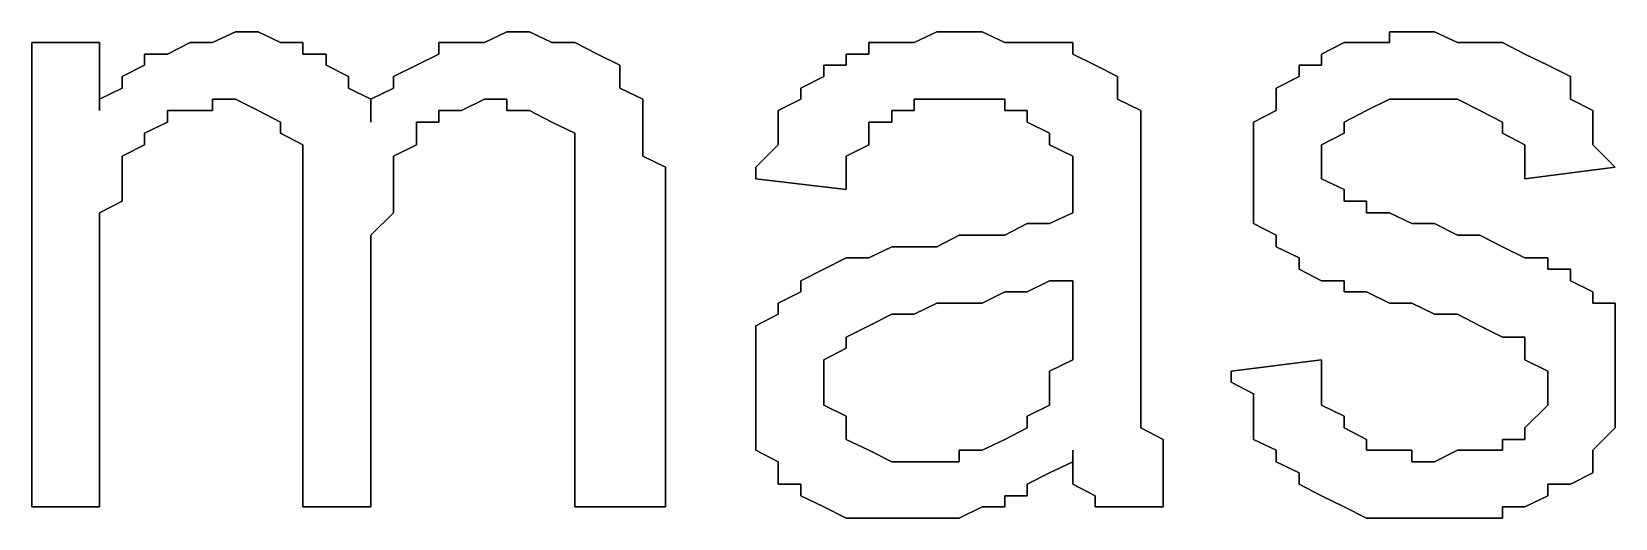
# Model space of a CAD drawing. Header units: metres. Extents: x 2.9 to 42.8, y 1.7 to 28.7.
# Drawn here: x 41.5925 to 41.8394, y 24.765 to 24.8408 of the extents above; entities that cross this region are included whole.
import ezdxf

# ---------------------------------------------------------------- set-up
doc = ezdxf.new("R2010")
doc.units = ezdxf.units.M
doc.layers.add('GRIS', color=8, linetype='Continuous')

msp = doc.modelspace()

# ---------------------------------------------------------------- linework, layer by layer
at = {"layer": 'GRIS', "lineweight": -3}
for points in [[(41.6243, 24.8408), (41.6207, 24.8391), (41.6243, 24.8408)], [(41.6278, 24.8408), (41.6243, 24.8408), (41.6278, 24.8408)], [(41.6313, 24.8391), (41.6278, 24.8408), (41.6313, 24.8391)], [(41.6666, 24.8408), (41.6631, 24.8391), (41.6666, 24.8408)], [(41.6701, 24.8408), (41.6666, 24.8408), (41.6701, 24.8408)], [(41.6736, 24.8391), (41.6701, 24.8408), (41.6736, 24.8391)], [(41.7336, 24.8408), (41.7301, 24.8391), (41.7336, 24.8408)], [(41.7371, 24.8408), (41.7336, 24.8408), (41.7371, 24.8408)], [(41.7407, 24.8408), (41.7371, 24.8408), (41.7407, 24.8408)], [(41.7442, 24.8391), (41.7407, 24.8408), (41.7442, 24.8391)], [(41.8077, 24.8408), (41.8042, 24.8408), (41.8077, 24.8408)], [(41.8042, 24.8408), (41.8042, 24.8391), (41.8042, 24.8408)], [(41.8112, 24.8408), (41.8077, 24.8408), (41.8112, 24.8408)], [(41.8148, 24.8391), (41.8112, 24.8408), (41.8148, 24.8391)], [(41.6031, 24.8391), (41.5925, 24.8391), (41.6031, 24.8391)], [(41.5925, 24.8391), (41.5925, 24.7668), (41.5925, 24.8391)], [(41.6031, 24.8285), (41.6031, 24.8391), (41.6031, 24.8285)], [(41.6172, 24.8391), (41.6137, 24.8373), (41.6172, 24.8391)], [(41.6207, 24.8391), (41.6172, 24.8391), (41.6207, 24.8391)], [(41.6348, 24.8391), (41.6313, 24.8391), (41.6348, 24.8391)], [(41.6348, 24.8373), (41.6348, 24.8391), (41.6348, 24.8373)], [(41.6595, 24.8391), (41.656, 24.8391), (41.6595, 24.8391)], [(41.656, 24.8391), (41.656, 24.8373), (41.656, 24.8391)], [(41.6631, 24.8391), (41.6595, 24.8391), (41.6631, 24.8391)], [(41.6772, 24.8391), (41.6736, 24.8391), (41.6772, 24.8391)], [(41.6807, 24.8373), (41.6772, 24.8391), (41.6807, 24.8373)], [(41.7266, 24.8391), (41.723, 24.8391), (41.7266, 24.8391)], [(41.723, 24.8391), (41.723, 24.8373), (41.723, 24.8391)], [(41.7301, 24.8391), (41.7266, 24.8391), (41.7301, 24.8391)], [(41.7477, 24.8391), (41.7442, 24.8391), (41.7477, 24.8391)], [(41.7512, 24.8391), (41.7477, 24.8391), (41.7512, 24.8391)], [(41.7548, 24.8391), (41.7512, 24.8391), (41.7548, 24.8391)], [(41.7548, 24.8373), (41.7548, 24.8391), (41.7548, 24.8373)], [(41.7971, 24.8391), (41.7936, 24.8373), (41.7971, 24.8391)], [(41.8006, 24.8391), (41.7971, 24.8391), (41.8006, 24.8391)], [(41.8042, 24.8391), (41.8006, 24.8391), (41.8042, 24.8391)], [(41.8183, 24.8391), (41.8148, 24.8391), (41.8183, 24.8391)], [(41.8218, 24.8391), (41.8183, 24.8391), (41.8218, 24.8391)], [(41.8253, 24.8373), (41.8218, 24.8391), (41.8253, 24.8373)], [(41.6137, 24.8373), (41.6101, 24.8373), (41.6137, 24.8373)], [(41.6101, 24.8373), (41.6101, 24.8356), (41.6101, 24.8373)], [(41.6384, 24.8373), (41.6348, 24.8373), (41.6384, 24.8373)], [(41.6384, 24.8356), (41.6384, 24.8373), (41.6384, 24.8356)], [(41.656, 24.8373), (41.6525, 24.8356), (41.656, 24.8373)], [(41.6842, 24.8356), (41.6807, 24.8373), (41.6842, 24.8356)], [(41.723, 24.8373), (41.7195, 24.8373), (41.723, 24.8373)], [(41.7195, 24.8373), (41.7195, 24.8356), (41.7195, 24.8373)], [(41.7583, 24.8356), (41.7548, 24.8373), (41.7583, 24.8356)], [(41.7936, 24.8373), (41.7936, 24.8356), (41.7936, 24.8373)], [(41.8289, 24.8356), (41.8253, 24.8373), (41.8289, 24.8356)], [(41.6101, 24.8356), (41.6066, 24.8338), (41.6101, 24.8356)], [(41.6066, 24.8338), (41.6066, 24.832), (41.6066, 24.8338)], [(41.6419, 24.8338), (41.6384, 24.8356), (41.6419, 24.8338)], [(41.6419, 24.832), (41.6419, 24.8338), (41.6419, 24.832)], [(41.6525, 24.8356), (41.6489, 24.8338), (41.6525, 24.8356)], [(41.6489, 24.8338), (41.6489, 24.832), (41.6489, 24.8338)], [(41.6842, 24.8338), (41.6842, 24.8356), (41.6842, 24.8338)], [(41.6842, 24.832), (41.6842, 24.8338), (41.6842, 24.832)], [(41.716, 24.8338), (41.7124, 24.832), (41.716, 24.8338)], [(41.7195, 24.8356), (41.716, 24.8356), (41.7195, 24.8356)], [(41.716, 24.8356), (41.716, 24.8338), (41.716, 24.8356)], [(41.7618, 24.8338), (41.7583, 24.8356), (41.7618, 24.8338)], [(41.7618, 24.832), (41.7618, 24.8338), (41.7618, 24.832)], [(41.7901, 24.8338), (41.7865, 24.832), (41.7901, 24.8338)], [(41.7936, 24.8356), (41.7901, 24.8356), (41.7936, 24.8356)], [(41.7901, 24.8356), (41.7901, 24.8338), (41.7901, 24.8356)], [(41.8324, 24.8338), (41.8289, 24.8356), (41.8324, 24.8338)], [(41.8324, 24.832), (41.8324, 24.8338), (41.8324, 24.832)], [(41.6066, 24.832), (41.6031, 24.8303), (41.6066, 24.832)], [(41.6454, 24.8303), (41.6419, 24.832), (41.6454, 24.8303)], [(41.6489, 24.832), (41.6454, 24.8303), (41.6489, 24.832)], [(41.6878, 24.8303), (41.6842, 24.832), (41.6878, 24.8303)], [(41.7124, 24.832), (41.7124, 24.8303), (41.7124, 24.832)], [(41.7618, 24.8303), (41.7618, 24.832), (41.7618, 24.8303)], [(41.7865, 24.832), (41.7865, 24.8303), (41.7865, 24.832)], [(41.8324, 24.8303), (41.8324, 24.832), (41.8324, 24.8303)], [(41.6031, 24.8303), (41.6031, 24.8285), (41.6031, 24.8303)], [(41.6137, 24.8267), (41.6137, 24.8285), (41.6137, 24.8267)], [(41.6137, 24.8285), (41.6172, 24.8285), (41.6137, 24.8285)], [(41.6172, 24.8285), (41.6207, 24.8285), (41.6172, 24.8285)], [(41.6207, 24.8285), (41.6207, 24.8303), (41.6207, 24.8285)], [(41.6207, 24.8303), (41.6243, 24.8303), (41.6207, 24.8303)], [(41.6243, 24.8303), (41.6278, 24.8285), (41.6243, 24.8303)], [(41.6278, 24.8285), (41.6313, 24.8267), (41.6278, 24.8285)], [(41.6454, 24.8303), (41.6454, 24.8267), (41.6454, 24.8303)], [(41.6454, 24.8267), (41.6454, 24.8303), (41.6454, 24.8267)], [(41.656, 24.8267), (41.656, 24.8285), (41.656, 24.8267)], [(41.656, 24.8285), (41.6595, 24.8285), (41.656, 24.8285)], [(41.6595, 24.8285), (41.6631, 24.8303), (41.6595, 24.8285)], [(41.6631, 24.8303), (41.6666, 24.8303), (41.6631, 24.8303)], [(41.6666, 24.8303), (41.6666, 24.8285), (41.6666, 24.8303)], [(41.6666, 24.8285), (41.6701, 24.8285), (41.6666, 24.8285)], [(41.6701, 24.8285), (41.6736, 24.8267), (41.6701, 24.8285)], [(41.6878, 24.8285), (41.6878, 24.8303), (41.6878, 24.8285)], [(41.6878, 24.8267), (41.6878, 24.8285), (41.6878, 24.8267)], [(41.7124, 24.8303), (41.7089, 24.8285), (41.7124, 24.8303)], [(41.7089, 24.8285), (41.7089, 24.8267), (41.7089, 24.8285)], [(41.7266, 24.8267), (41.7266, 24.8285), (41.7266, 24.8267)], [(41.7266, 24.8285), (41.7301, 24.8285), (41.7266, 24.8285)], [(41.7301, 24.8285), (41.7301, 24.8303), (41.7301, 24.8285)], [(41.7301, 24.8303), (41.7336, 24.8303), (41.7301, 24.8303)], [(41.7336, 24.8303), (41.7371, 24.8303), (41.7336, 24.8303)], [(41.7371, 24.8303), (41.7407, 24.8303), (41.7371, 24.8303)], [(41.7407, 24.8303), (41.7442, 24.8303), (41.7407, 24.8303)], [(41.7442, 24.8303), (41.7442, 24.8285), (41.7442, 24.8303)], [(41.7442, 24.8285), (41.7477, 24.8285), (41.7442, 24.8285)], [(41.7477, 24.8285), (41.7477, 24.8267), (41.7477, 24.8285)], [(41.7654, 24.8285), (41.7618, 24.8303), (41.7654, 24.8285)], [(41.7654, 24.8267), (41.7654, 24.8285), (41.7654, 24.8267)], [(41.7865, 24.8285), (41.783, 24.8267), (41.7865, 24.8285)], [(41.7865, 24.8303), (41.7865, 24.8285), (41.7865, 24.8303)], [(41.7971, 24.8267), (41.8006, 24.8285), (41.7971, 24.8267)], [(41.8006, 24.8285), (41.8042, 24.8303), (41.8006, 24.8285)], [(41.8042, 24.8303), (41.8077, 24.8303), (41.8042, 24.8303)], [(41.8077, 24.8303), (41.8112, 24.8303), (41.8077, 24.8303)], [(41.8112, 24.8303), (41.8148, 24.8303), (41.8112, 24.8303)], [(41.8148, 24.8303), (41.8183, 24.8285), (41.8148, 24.8303)], [(41.8183, 24.8285), (41.8218, 24.8267), (41.8183, 24.8285)], [(41.8359, 24.8285), (41.8324, 24.8303), (41.8359, 24.8285)], [(41.8359, 24.8267), (41.8359, 24.8285), (41.8359, 24.8267)], [(41.6101, 24.825), (41.6137, 24.8267), (41.6101, 24.825)], [(41.6313, 24.8267), (41.6313, 24.825), (41.6313, 24.8267)], [(41.6525, 24.825), (41.6525, 24.8267), (41.6525, 24.825)], [(41.6525, 24.8267), (41.656, 24.8267), (41.6525, 24.8267)], [(41.6736, 24.8267), (41.6772, 24.825), (41.6736, 24.8267)], [(41.6878, 24.825), (41.6878, 24.8267), (41.6878, 24.825)], [(41.7089, 24.8267), (41.7089, 24.825), (41.7089, 24.8267)], [(41.723, 24.825), (41.723, 24.8267), (41.723, 24.825)], [(41.723, 24.8267), (41.7266, 24.8267), (41.723, 24.8267)], [(41.7477, 24.8267), (41.7512, 24.825), (41.7477, 24.8267)], [(41.7654, 24.825), (41.7654, 24.8267), (41.7654, 24.825)], [(41.783, 24.8267), (41.783, 24.8232), (41.783, 24.8267)], [(41.7971, 24.825), (41.7971, 24.8267), (41.7971, 24.825)], [(41.8218, 24.8267), (41.8218, 24.825), (41.8218, 24.8267)], [(41.8359, 24.825), (41.8359, 24.8267), (41.8359, 24.825)], [(41.6101, 24.8232), (41.6101, 24.825), (41.6101, 24.8232)], [(41.6313, 24.825), (41.6348, 24.8232), (41.6313, 24.825)], [(41.6525, 24.8232), (41.6525, 24.825), (41.6525, 24.8232)], [(41.6772, 24.825), (41.6772, 24.8232), (41.6772, 24.825)], [(41.6878, 24.8214), (41.6878, 24.825), (41.6878, 24.8214)], [(41.7089, 24.825), (41.7089, 24.8232), (41.7089, 24.825)], [(41.723, 24.8232), (41.723, 24.825), (41.723, 24.8232)], [(41.7512, 24.825), (41.7512, 24.8232), (41.7512, 24.825)], [(41.7654, 24.8232), (41.7654, 24.825), (41.7654, 24.8232)], [(41.7936, 24.8232), (41.7971, 24.825), (41.7936, 24.8232)], [(41.8218, 24.825), (41.8253, 24.8232), (41.8218, 24.825)], [(41.8359, 24.8232), (41.8359, 24.825), (41.8359, 24.8232)], [(41.6066, 24.8214), (41.6101, 24.8232), (41.6066, 24.8214)], [(41.6066, 24.8197), (41.6066, 24.8214), (41.6066, 24.8197)], [(41.6348, 24.8232), (41.6348, 24.8214), (41.6348, 24.8232)], [(41.6348, 24.8214), (41.6348, 24.8179), (41.6348, 24.8214)], [(41.6489, 24.8214), (41.6525, 24.8232), (41.6489, 24.8214)], [(41.6489, 24.8197), (41.6489, 24.8214), (41.6489, 24.8197)], [(41.6772, 24.8232), (41.6772, 24.8214), (41.6772, 24.8232)], [(41.6772, 24.8214), (41.6772, 24.8197), (41.6772, 24.8214)], [(41.6913, 24.8197), (41.6878, 24.8214), (41.6913, 24.8197)], [(41.7089, 24.8232), (41.7054, 24.8197), (41.7089, 24.8232)], [(41.7195, 24.8214), (41.723, 24.8232), (41.7195, 24.8214)], [(41.7195, 24.8197), (41.7195, 24.8214), (41.7195, 24.8197)], [(41.7512, 24.8232), (41.7548, 24.8214), (41.7512, 24.8232)], [(41.7548, 24.8214), (41.7548, 24.8179), (41.7548, 24.8214)], [(41.7654, 24.8197), (41.7654, 24.8232), (41.7654, 24.8197)], [(41.783, 24.8232), (41.783, 24.8214), (41.783, 24.8232)], [(41.783, 24.8214), (41.783, 24.8197), (41.783, 24.8214)], [(41.7936, 24.8214), (41.7936, 24.8232), (41.7936, 24.8214)], [(41.7936, 24.8179), (41.7936, 24.8214), (41.7936, 24.8179)], [(41.8253, 24.8232), (41.8253, 24.8214), (41.8253, 24.8232)], [(41.8253, 24.8214), (41.8253, 24.8179), (41.8253, 24.8214)], [(41.8394, 24.8197), (41.8359, 24.8232), (41.8394, 24.8197)], [(41.6066, 24.8179), (41.6066, 24.8197), (41.6066, 24.8179)], [(41.6489, 24.8179), (41.6489, 24.8197), (41.6489, 24.8179)], [(41.6772, 24.8197), (41.6772, 24.8179), (41.6772, 24.8197)], [(41.6913, 24.8162), (41.6913, 24.8197), (41.6913, 24.8162)], [(41.7054, 24.8197), (41.7054, 24.8179), (41.7054, 24.8197)], [(41.7195, 24.8179), (41.7195, 24.8197), (41.7195, 24.8179)], [(41.7654, 24.8179), (41.7654, 24.8197), (41.7654, 24.8179)], [(41.783, 24.8197), (41.783, 24.8179), (41.783, 24.8197)], [(41.8253, 24.8179), (41.8394, 24.8197), (41.8253, 24.8179)], [(41.6066, 24.8144), (41.6066, 24.8179), (41.6066, 24.8144)], [(41.6348, 24.8179), (41.6348, 24.8162), (41.6348, 24.8179)], [(41.6348, 24.8162), (41.6348, 24.8126), (41.6348, 24.8162)], [(41.6489, 24.8144), (41.6489, 24.8179), (41.6489, 24.8144)], [(41.6772, 24.8179), (41.6772, 24.8144), (41.6772, 24.8179)], [(41.6913, 24.7668), (41.6913, 24.8162), (41.6913, 24.7668)], [(41.7054, 24.8179), (41.7195, 24.8162), (41.7054, 24.8179)], [(41.7195, 24.8162), (41.7195, 24.8179), (41.7195, 24.8162)], [(41.7548, 24.8179), (41.7548, 24.8162), (41.7548, 24.8179)], [(41.7548, 24.8162), (41.7548, 24.8144), (41.7548, 24.8162)], [(41.7654, 24.8144), (41.7654, 24.8179), (41.7654, 24.8144)], [(41.783, 24.8179), (41.783, 24.8162), (41.783, 24.8179)], [(41.783, 24.8162), (41.783, 24.8144), (41.783, 24.8162)], [(41.7971, 24.8162), (41.7936, 24.8179), (41.7971, 24.8162)], [(41.7971, 24.8144), (41.7971, 24.8162), (41.7971, 24.8144)], [(41.6031, 24.8126), (41.6066, 24.8144), (41.6031, 24.8126)], [(41.6489, 24.8126), (41.6489, 24.8144), (41.6489, 24.8126)], [(41.6772, 24.8144), (41.6772, 24.8126), (41.6772, 24.8144)], [(41.7548, 24.8144), (41.7548, 24.8126), (41.7548, 24.8144)], [(41.7654, 24.8126), (41.7654, 24.8144), (41.7654, 24.8126)], [(41.783, 24.8144), (41.783, 24.8109), (41.783, 24.8144)], [(41.8006, 24.8144), (41.7971, 24.8144), (41.8006, 24.8144)], [(41.8006, 24.8126), (41.8006, 24.8144), (41.8006, 24.8126)], [(41.6031, 24.8109), (41.6031, 24.8126), (41.6031, 24.8109)], [(41.6348, 24.8126), (41.6348, 24.7668), (41.6348, 24.8126)], [(41.6454, 24.8091), (41.6489, 24.8126), (41.6454, 24.8091)], [(41.6772, 24.8126), (41.6772, 24.7668), (41.6772, 24.8126)], [(41.7548, 24.8126), (41.7512, 24.8109), (41.7548, 24.8126)], [(41.7654, 24.7968), (41.7654, 24.8126), (41.7654, 24.7968)], [(41.8042, 24.8126), (41.8006, 24.8126), (41.8042, 24.8126)], [(41.8077, 24.8109), (41.8042, 24.8126), (41.8077, 24.8109)], [(41.6031, 24.8073), (41.6031, 24.8109), (41.6031, 24.8073)], [(41.6454, 24.8073), (41.6454, 24.8091), (41.6454, 24.8073)], [(41.7371, 24.8091), (41.7336, 24.8073), (41.7371, 24.8091)], [(41.7407, 24.8091), (41.7371, 24.8091), (41.7407, 24.8091)], [(41.7442, 24.8091), (41.7407, 24.8091), (41.7442, 24.8091)], [(41.7477, 24.8109), (41.7442, 24.8091), (41.7477, 24.8109)], [(41.7512, 24.8109), (41.7477, 24.8109), (41.7512, 24.8109)], [(41.783, 24.8109), (41.7865, 24.8091), (41.783, 24.8109)], [(41.7865, 24.8091), (41.7865, 24.8073), (41.7865, 24.8091)], [(41.8112, 24.8109), (41.8077, 24.8109), (41.8112, 24.8109)], [(41.8148, 24.8091), (41.8112, 24.8109), (41.8148, 24.8091)], [(41.8183, 24.8091), (41.8148, 24.8091), (41.8183, 24.8091)], [(41.8218, 24.8073), (41.8183, 24.8091), (41.8218, 24.8073)], [(41.6031, 24.8056), (41.6031, 24.8073), (41.6031, 24.8056)], [(41.6454, 24.7668), (41.6454, 24.8073), (41.6454, 24.7668)], [(41.7266, 24.8073), (41.723, 24.8056), (41.7266, 24.8073)], [(41.7301, 24.8073), (41.7266, 24.8073), (41.7301, 24.8073)], [(41.7336, 24.8073), (41.7301, 24.8073), (41.7336, 24.8073)], [(41.7865, 24.8073), (41.7901, 24.8056), (41.7865, 24.8073)], [(41.8253, 24.8056), (41.8218, 24.8073), (41.8253, 24.8056)], [(41.6031, 24.8038), (41.6031, 24.8056), (41.6031, 24.8038)], [(41.6031, 24.7668), (41.6031, 24.8038), (41.6031, 24.7668)], [(41.716, 24.8038), (41.7124, 24.802), (41.716, 24.8038)], [(41.7195, 24.8056), (41.716, 24.8038), (41.7195, 24.8056)], [(41.723, 24.8056), (41.7195, 24.8056), (41.723, 24.8056)], [(41.7901, 24.8056), (41.7901, 24.8038), (41.7901, 24.8056)], [(41.7901, 24.8038), (41.7936, 24.802), (41.7901, 24.8038)], [(41.8289, 24.8056), (41.8253, 24.8056), (41.8289, 24.8056)], [(41.8289, 24.8038), (41.8289, 24.8056), (41.8289, 24.8038)], [(41.8324, 24.8038), (41.8289, 24.8038), (41.8324, 24.8038)], [(41.8324, 24.802), (41.8324, 24.8038), (41.8324, 24.802)], [(41.7124, 24.802), (41.7124, 24.8003), (41.7124, 24.802)], [(41.7477, 24.8003), (41.7512, 24.802), (41.7477, 24.8003)], [(41.7512, 24.802), (41.7548, 24.802), (41.7512, 24.802)], [(41.7548, 24.802), (41.7548, 24.7985), (41.7548, 24.802)], [(41.7936, 24.802), (41.7971, 24.802), (41.7936, 24.802)], [(41.7971, 24.802), (41.7971, 24.8003), (41.7971, 24.802)], [(41.8359, 24.8003), (41.8324, 24.802), (41.8359, 24.8003)], [(41.7124, 24.8003), (41.7089, 24.7985), (41.7124, 24.8003)], [(41.7407, 24.7985), (41.7442, 24.8003), (41.7407, 24.7985)], [(41.7442, 24.8003), (41.7477, 24.8003), (41.7442, 24.8003)], [(41.7971, 24.8003), (41.8006, 24.8003), (41.7971, 24.8003)], [(41.8006, 24.8003), (41.8042, 24.7985), (41.8006, 24.8003)], [(41.8359, 24.7985), (41.8359, 24.8003), (41.8359, 24.7985)], [(41.7089, 24.7968), (41.7054, 24.795), (41.7089, 24.7968)], [(41.7089, 24.7985), (41.7089, 24.7968), (41.7089, 24.7985)], [(41.723, 24.795), (41.7266, 24.7968), (41.723, 24.795)], [(41.7266, 24.7968), (41.7301, 24.7968), (41.7266, 24.7968)], [(41.7301, 24.7968), (41.7336, 24.7985), (41.7301, 24.7968)], [(41.7336, 24.7985), (41.7371, 24.7985), (41.7336, 24.7985)], [(41.7371, 24.7985), (41.7407, 24.7985), (41.7371, 24.7985)], [(41.7548, 24.7985), (41.7548, 24.7968), (41.7548, 24.7985)], [(41.7548, 24.7968), (41.7548, 24.795), (41.7548, 24.7968)], [(41.7654, 24.7932), (41.7654, 24.7968), (41.7654, 24.7932)], [(41.8042, 24.7985), (41.8077, 24.7985), (41.8042, 24.7985)], [(41.8077, 24.7985), (41.8112, 24.7968), (41.8077, 24.7985)], [(41.8112, 24.7968), (41.8148, 24.7968), (41.8112, 24.7968)], [(41.8148, 24.7968), (41.8183, 24.795), (41.8148, 24.7968)], [(41.8394, 24.7985), (41.8359, 24.7985), (41.8394, 24.7985)], [(41.8394, 24.7968), (41.8394, 24.7985), (41.8394, 24.7968)], [(41.8394, 24.7932), (41.8394, 24.7968), (41.8394, 24.7932)], [(41.7054, 24.795), (41.7054, 24.7915), (41.7054, 24.795)], [(41.7195, 24.7932), (41.723, 24.795), (41.7195, 24.7932)], [(41.7548, 24.795), (41.7548, 24.7915), (41.7548, 24.795)], [(41.8183, 24.795), (41.8218, 24.7932), (41.8183, 24.795)], [(41.7054, 24.7915), (41.7054, 24.7897), (41.7054, 24.7915)], [(41.716, 24.7897), (41.7195, 24.7915), (41.716, 24.7897)], [(41.7195, 24.7915), (41.7195, 24.7932), (41.7195, 24.7915)], [(41.7548, 24.7915), (41.7548, 24.7897), (41.7548, 24.7915)], [(41.7654, 24.7897), (41.7654, 24.7932), (41.7654, 24.7897)], [(41.8218, 24.7932), (41.8253, 24.7932), (41.8218, 24.7932)], [(41.8253, 24.7932), (41.8253, 24.7915), (41.8253, 24.7932)], [(41.8253, 24.7915), (41.8253, 24.7897), (41.8253, 24.7915)], [(41.8394, 24.7915), (41.8394, 24.7932), (41.8394, 24.7915)], [(41.8394, 24.7897), (41.8394, 24.7915), (41.8394, 24.7897)], [(41.7054, 24.7897), (41.7054, 24.7879), (41.7054, 24.7897)], [(41.716, 24.7862), (41.716, 24.7897), (41.716, 24.7862)], [(41.7548, 24.7897), (41.7512, 24.7879), (41.7548, 24.7897)], [(41.7654, 24.7862), (41.7654, 24.7897), (41.7654, 24.7862)], [(41.7936, 24.7897), (41.7795, 24.7879), (41.7936, 24.7897)], [(41.7936, 24.7879), (41.7936, 24.7897), (41.7936, 24.7879)], [(41.8253, 24.7897), (41.8289, 24.7879), (41.8253, 24.7897)], [(41.8394, 24.7879), (41.8394, 24.7897), (41.8394, 24.7879)], [(41.7054, 24.7879), (41.7054, 24.7844), (41.7054, 24.7879)], [(41.7512, 24.7879), (41.7512, 24.7862), (41.7512, 24.7879)], [(41.7795, 24.7879), (41.7795, 24.7862), (41.7795, 24.7879)], [(41.7936, 24.7844), (41.7936, 24.7879), (41.7936, 24.7844)], [(41.8289, 24.7879), (41.8289, 24.7862), (41.8289, 24.7879)], [(41.8394, 24.7844), (41.8394, 24.7879), (41.8394, 24.7844)], [(41.7054, 24.7844), (41.7054, 24.7826), (41.7054, 24.7844)], [(41.716, 24.7826), (41.716, 24.7862), (41.716, 24.7826)], [(41.7512, 24.7862), (41.7512, 24.7844), (41.7512, 24.7862)], [(41.7512, 24.7844), (41.7512, 24.7826), (41.7512, 24.7844)], [(41.7654, 24.7844), (41.7654, 24.7862), (41.7654, 24.7844)], [(41.7654, 24.7809), (41.7654, 24.7844), (41.7654, 24.7809)], [(41.7795, 24.7862), (41.783, 24.7844), (41.7795, 24.7862)], [(41.783, 24.7844), (41.783, 24.7809), (41.783, 24.7844)], [(41.7936, 24.7826), (41.7936, 24.7844), (41.7936, 24.7826)], [(41.8289, 24.7862), (41.8289, 24.7844), (41.8289, 24.7862)], [(41.8289, 24.7844), (41.8289, 24.7826), (41.8289, 24.7844)], [(41.8394, 24.7826), (41.8394, 24.7844), (41.8394, 24.7826)], [(41.7054, 24.7826), (41.7054, 24.7809), (41.7054, 24.7826)], [(41.7195, 24.7809), (41.716, 24.7826), (41.7195, 24.7809)], [(41.7512, 24.7826), (41.7477, 24.7809), (41.7512, 24.7826)], [(41.7971, 24.7809), (41.7936, 24.7826), (41.7971, 24.7809)], [(41.8289, 24.7826), (41.8253, 24.7791), (41.8289, 24.7826)], [(41.8394, 24.7809), (41.8394, 24.7826), (41.8394, 24.7809)], [(41.7054, 24.7809), (41.7054, 24.7773), (41.7054, 24.7809)], [(41.7195, 24.7791), (41.7195, 24.7809), (41.7195, 24.7791)], [(41.7195, 24.7773), (41.7195, 24.7791), (41.7195, 24.7773)], [(41.7477, 24.7791), (41.7442, 24.7773), (41.7477, 24.7791)], [(41.7477, 24.7809), (41.7477, 24.7791), (41.7477, 24.7809)], [(41.7654, 24.7791), (41.7654, 24.7809), (41.7654, 24.7791)], [(41.7689, 24.7773), (41.7654, 24.7791), (41.7689, 24.7773)], [(41.783, 24.7809), (41.783, 24.7791), (41.783, 24.7809)], [(41.783, 24.7791), (41.783, 24.7773), (41.783, 24.7791)], [(41.7971, 24.7791), (41.7971, 24.7809), (41.7971, 24.7791)], [(41.8006, 24.7773), (41.7971, 24.7791), (41.8006, 24.7773)], [(41.8253, 24.7791), (41.8253, 24.7773), (41.8253, 24.7791)], [(41.8359, 24.7756), (41.8394, 24.7791), (41.8359, 24.7756)], [(41.8394, 24.7791), (41.8394, 24.7809), (41.8394, 24.7791)], [(41.7054, 24.7773), (41.7054, 24.7756), (41.7054, 24.7773)], [(41.723, 24.7756), (41.7195, 24.7773), (41.723, 24.7756)], [(41.7442, 24.7773), (41.7407, 24.7756), (41.7442, 24.7773)], [(41.7689, 24.7756), (41.7689, 24.7773), (41.7689, 24.7756)], [(41.783, 24.7773), (41.7865, 24.7756), (41.783, 24.7773)], [(41.8006, 24.7756), (41.8006, 24.7773), (41.8006, 24.7756)], [(41.8253, 24.7773), (41.8218, 24.7773), (41.8253, 24.7773)], [(41.8218, 24.7773), (41.8218, 24.7756), (41.8218, 24.7773)], [(41.7054, 24.7756), (41.7089, 24.7738), (41.7054, 24.7756)], [(41.7266, 24.7738), (41.723, 24.7756), (41.7266, 24.7738)], [(41.7407, 24.7756), (41.7371, 24.7756), (41.7407, 24.7756)], [(41.7371, 24.7756), (41.7371, 24.7738), (41.7371, 24.7756)], [(41.7548, 24.7756), (41.7548, 24.7721), (41.7548, 24.7756)], [(41.7548, 24.7738), (41.7548, 24.7756), (41.7548, 24.7738)], [(41.7689, 24.7721), (41.7689, 24.7756), (41.7689, 24.7721)], [(41.7865, 24.7756), (41.7865, 24.7738), (41.7865, 24.7756)], [(41.8042, 24.7756), (41.8006, 24.7756), (41.8042, 24.7756)], [(41.8077, 24.7756), (41.8042, 24.7756), (41.8077, 24.7756)], [(41.8077, 24.7738), (41.8077, 24.7756), (41.8077, 24.7738)], [(41.8148, 24.7756), (41.8112, 24.7738), (41.8148, 24.7756)], [(41.8183, 24.7756), (41.8148, 24.7756), (41.8183, 24.7756)], [(41.8218, 24.7756), (41.8183, 24.7756), (41.8218, 24.7756)], [(41.8359, 24.7738), (41.8359, 24.7756), (41.8359, 24.7738)], [(41.7089, 24.7738), (41.7089, 24.7721), (41.7089, 24.7738)], [(41.7089, 24.7721), (41.7089, 24.7703), (41.7089, 24.7721)], [(41.7301, 24.7738), (41.7266, 24.7738), (41.7301, 24.7738)], [(41.7336, 24.7738), (41.7301, 24.7738), (41.7336, 24.7738)], [(41.7371, 24.7738), (41.7336, 24.7738), (41.7371, 24.7738)], [(41.7477, 24.7703), (41.7512, 24.7721), (41.7477, 24.7703)], [(41.7512, 24.7721), (41.7548, 24.7738), (41.7512, 24.7721)], [(41.7548, 24.7721), (41.7548, 24.7703), (41.7548, 24.7721)], [(41.7689, 24.7703), (41.7689, 24.7721), (41.7689, 24.7703)], [(41.7865, 24.7738), (41.7901, 24.7721), (41.7865, 24.7738)], [(41.7901, 24.7721), (41.7901, 24.7703), (41.7901, 24.7721)], [(41.8112, 24.7738), (41.8077, 24.7738), (41.8112, 24.7738)], [(41.8324, 24.7703), (41.8359, 24.7721), (41.8324, 24.7703)], [(41.8359, 24.7721), (41.8359, 24.7738), (41.8359, 24.7721)], [(41.7089, 24.7703), (41.7124, 24.7703), (41.7089, 24.7703)], [(41.7124, 24.7703), (41.7124, 24.7685), (41.7124, 24.7703)], [(41.7477, 24.7685), (41.7477, 24.7703), (41.7477, 24.7685)], [(41.7548, 24.7703), (41.7583, 24.7685), (41.7548, 24.7703)], [(41.7689, 24.7685), (41.7689, 24.7703), (41.7689, 24.7685)], [(41.7901, 24.7703), (41.7936, 24.7685), (41.7901, 24.7703)], [(41.8289, 24.7685), (41.8289, 24.7703), (41.8289, 24.7685)], [(41.8289, 24.7703), (41.8324, 24.7703), (41.8289, 24.7703)], [(41.5925, 24.7668), (41.6031, 24.7668), (41.5925, 24.7668)], [(41.6348, 24.7668), (41.6454, 24.7668), (41.6348, 24.7668)], [(41.6772, 24.7668), (41.6913, 24.7668), (41.6772, 24.7668)], [(41.7124, 24.7685), (41.716, 24.7668), (41.7124, 24.7685)], [(41.716, 24.7668), (41.7195, 24.765), (41.716, 24.7668)], [(41.7371, 24.765), (41.7407, 24.7668), (41.7371, 24.765)], [(41.7407, 24.7668), (41.7442, 24.7668), (41.7407, 24.7668)], [(41.7442, 24.7668), (41.7442, 24.7685), (41.7442, 24.7668)], [(41.7442, 24.7685), (41.7477, 24.7685), (41.7442, 24.7685)], [(41.7583, 24.7685), (41.7583, 24.7668), (41.7583, 24.7685)], [(41.7583, 24.7668), (41.7689, 24.7668), (41.7583, 24.7668)], [(41.7689, 24.7668), (41.7689, 24.7685), (41.7689, 24.7668)], [(41.7936, 24.7685), (41.7971, 24.7668), (41.7936, 24.7685)], [(41.7971, 24.7668), (41.8006, 24.765), (41.7971, 24.7668)], [(41.8218, 24.765), (41.8218, 24.7668), (41.8218, 24.765)], [(41.8218, 24.7668), (41.8253, 24.7668), (41.8218, 24.7668)], [(41.8253, 24.7668), (41.8289, 24.7685), (41.8253, 24.7668)], [(41.7195, 24.765), (41.723, 24.765), (41.7195, 24.765)], [(41.723, 24.765), (41.7266, 24.765), (41.723, 24.765)], [(41.7266, 24.765), (41.7301, 24.765), (41.7266, 24.765)], [(41.7301, 24.765), (41.7336, 24.765), (41.7301, 24.765)], [(41.7336, 24.765), (41.7371, 24.765), (41.7336, 24.765)], [(41.8006, 24.765), (41.8042, 24.765), (41.8006, 24.765)], [(41.8042, 24.765), (41.8077, 24.765), (41.8042, 24.765)], [(41.8077, 24.765), (41.8112, 24.765), (41.8077, 24.765)], [(41.8112, 24.765), (41.8148, 24.765), (41.8112, 24.765)], [(41.8148, 24.765), (41.8183, 24.765), (41.8148, 24.765)], [(41.8183, 24.765), (41.8218, 24.765), (41.8183, 24.765)]]:
    msp.add_lwpolyline(points, dxfattribs=at)

doc.saveas('drawing.dxf')
